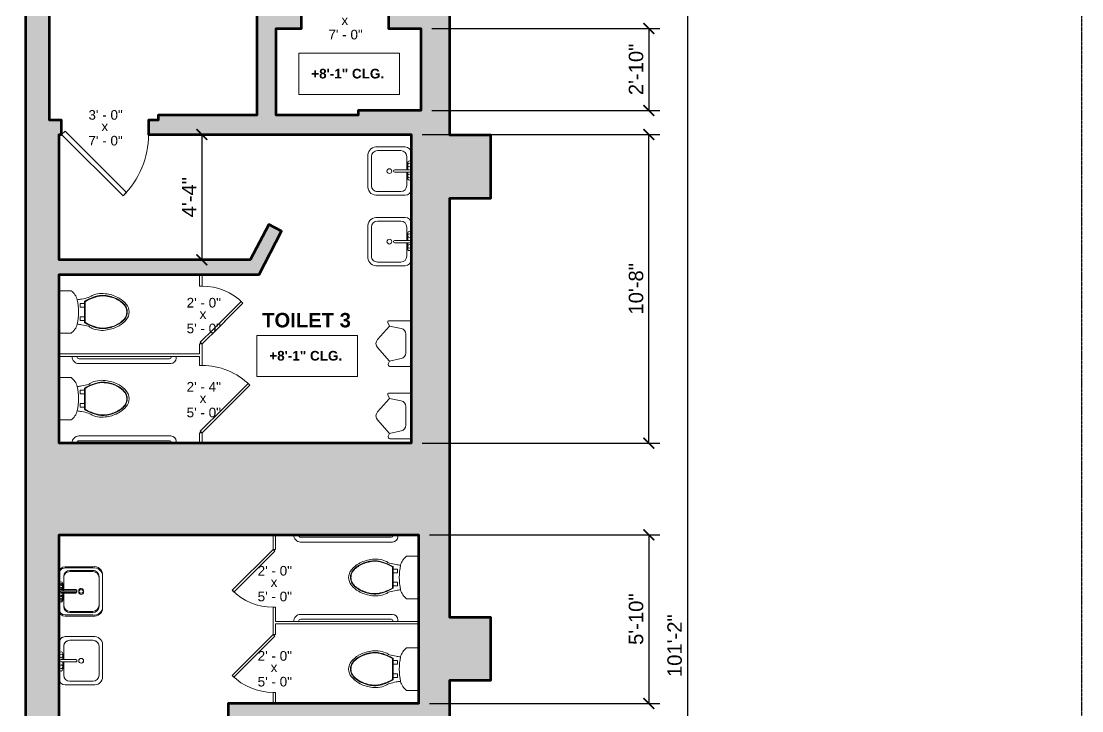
# Model space of a CAD drawing. Header units: inches. Extents: x -2078 to 106214, y -964 to 6385.
# Drawn here: x 48680.2 to 49119.9, y 4160.1 to 4446.1 of the extents above; entities that cross this region are included whole.
import ezdxf

# ---------------------------------------------------------------- set-up
doc = ezdxf.new("R2010")
doc.units = ezdxf.units.IN
doc.header["$MEASUREMENT"] = 0
doc.linetypes.add('HIDDEN2', pattern=[0.1875, 0.125, -0.0625])
for name, color, linetype, lineweight in [('A-ANNO', 2, 'Continuous', 5), ('A-ANNO-DIMS', 1, 'Continuous', 9), ('A-DETAIL-3', 40, 'Continuous', 15), ('A-DETL-THIN', 151, 'Continuous', 9), ('A-DOOR', 1, 'Continuous', 18), ('A-FIXT', 150, 'Continuous', 9), ('A-HIDDEN', 2, 'HIDDEN2', 18), ('A-WALL', 3, 'Continuous', 40)]:
    doc.layers.add(name, color=color, linetype=linetype, lineweight=lineweight)
doc.layers.add('A-HATCH', color=9, linetype='Continuous')
doc.styles.add('Arial_1', font='arial.ttf', dxfattribs={"height": 0.0625})
doc.styles.add('Arial_2', font='arial.ttf', dxfattribs={"height": 3})
doc.styles.add('Arial_B', font='arialbd.ttf', dxfattribs={"height": 4.5})
doc.styles.add('Arial_B_1', font='arialbd.ttf', dxfattribs={"height": 3})
doc.styles.add('JC', font='arial.ttf', dxfattribs={"height": 0.125})
doc.dimstyles.new('JC-DIMS', dxfattribs={"dimtxt": 0.125, "dimasz": 0.09375, "dimexe": 0.09375, "dimexo": 0.09375, "dimgap": 0.046875, "dimtad": 1, "dimdec": 1, "dimzin": 0, "dimdsep": 46, "dimlunit": 4, "dimtxsty": 'JC', "dimblk": 'ARCHTICK', "dimcen": 0.09, "dimclrd": 1, "dimclre": 1, "dimclrt": 256, "dimadec": 0, "dimazin": 0, "dimtfac": 1, "dimtdec": 1, "dimtofl": 0, "dimtmove": 1, "dimatfit": 3, "dimfxl": 1, "dimtolj": 1, "dimtzin": 0, "dimarcsym": 0})

# ---------------------------------------------------------------- blocks, each defined once
blk = doc.blocks.new('JC_DOOR_SINGLE PANEL - SINGLE DOOR-1469631-2-2nd Floor - Athletic Pavilion')
at = {"layer": 'A-DOOR', "lineweight": 30}
for p, q in [((-7.46, 28.46), (-8.87, 27.04)), ((-8.87, 27.04), (16.59, 1.59)), ((18, 3), (-7.46, 28.46)), ((16.59, 1.59), (18, 3))]:
    blk.add_line(p, q, dxfattribs=at)
at = {"layer": 'A-DOOR', "lineweight": 9}
blk.add_arc((18, 3), 36, 135, 180, dxfattribs=at)
blk = doc.blocks.new('Sink Vanity-Square - 20_ x 18_-669472-2-2nd Floor - Athletic Pavilion')
at = {"layer": 'A-FIXT'}
for p, q in [((-9.38, 4.59), (-9.38, -6.91)), ((0.12, 5.22), (-5.38, 5.22)), ((-2.88, 5.59), (0.12, 5.59)), ((0.12, 6.33), (0.12, 0.22)), ((1.12, 6.33), (1.12, 0.22)), ((1.12, 5.59), (3.62, 5.59)), ((6.62, 5.22), (1.12, 5.22)), ((10.62, -6.91), (10.62, 4.59)), ((-7.88, 2.72), (-7.88, -6.91)), ((9.12, -6.91), (9.12, 2.72)), ((-6.06, -10.91), (7.3, -10.91)), ((-5.38, -9.41), (6.62, -9.41))]:
    blk.add_line(p, q, dxfattribs=at)
for centre, radius, start, end in [((-6.88, 4.59), 2.5, 90, 180), ((-5.38, 2.72), 2.5, 90, 180), ((-2.88, 6.34), 0.75, 90, 270), ((-1.88, 6.34), 0.75, 360, 180), ((-1.88, 6.34), 0.75, 180, 0), ((0.62, 6.33), 0.5, 360, 180), ((2.62, 6.34), 0.75, 360, 180), ((2.62, 6.34), 0.75, 180, 360), ((3.62, 6.34), 0.75, 270, 90), ((6.62, 2.72), 2.5, 0, 90), ((8.12, 4.59), 2.5, 360, 90), ((0.62, 0.22), 0.5, 180, 0), ((0.62, -2), 1, 360, 180), ((0.62, -2), 1, 180, 0), ((-5.91, -7.4), 3.51, 171.8503, 267.5498), ((-5.38, -6.91), 2.5, 180, 270), ((6.62, -6.91), 2.5, 270, 0), ((7.15, -7.4), 3.51, 272.4502, 8.1497)]:
    blk.add_arc(centre, radius, start, end, dxfattribs=at)
blk = doc.blocks.new('BEST_Toilet-Floor_Mount-KOHLER-Cimarron-K-5310 - Not A Type-See Type Catalog-832360-2-2nd Floor - Athletic Pavilion')
at = {"layer": 'A-FIXT'}
for p, q in [((-8.81, -1), (-8.81, -5.97)), ((8.81, -5.97), (8.81, -1)), ((4.25, -11.48), (-4.3, -11.48)), ((4.25, -11.78), (-4.3, -11.78)), ((-3.52, -9.7), (-1.99, -9.7)), ((-3.52, -9.7), (-3.52, -11.48)), ((-1.99, -11.48), (-1.99, -9.7)), ((1.99, -9.7), (3.52, -9.7)), ((1.99, -9.7), (1.99, -11.48)), ((3.52, -11.48), (3.52, -9.7))]:
    blk.add_line(p, q, dxfattribs=at)
for centre, radius, start, end in [((-3.19, -1.64), 7.1, 217.5906, 254.5518), ((-23.44, -6.86), 18.43, 349.205, 354.9347), ((0.79, 24.01), 33.02, 259.7563, 268.6223), ((-0.79, 24.01), 33.02, 271.3777, 280.2437), ((3.19, -1.64), 7.1, 285.4482, 322.4094), ((23.44, -6.86), 18.43, 185.0653, 190.795), ((-7.65, -12.68), 1.75, 321.6816, 345.6648), ((-51.02, -1.6), 46.51, 345.6648, 349.205), ((-4.3, -11.77), 0.299, 90, 175.6962), ((4.25, -11.77), 0.299, 4.3025, 90), ((51.02, -1.6), 46.51, 190.795, 194.3352), ((7.65, -12.68), 1.75, 194.3352, 218.3184), ((3.26, -18.83), 10.9, 157.4214, 190.5786), ((-3.34, -16.09), 3.75, 141.6816, 157.4214), ((3.34, -16.09), 3.75, 22.5786, 38.3184), ((-3.26, -18.83), 10.9, 349.4214, 22.5786), ((6.84, -18.72), 14.45, 188.417, 209.583), ((-6.84, -18.72), 14.45, 330.417, 351.583), ((3.58, -20.57), 10.69, 209.583, 230.417), ((-3.58, -20.57), 10.69, 309.583, 330.417), ((0.06, -24.83), 5.17, 230.417, 269.359), ((-0.06, -24.83), 5.17, 270.641, 309.583)]:
    blk.add_arc(centre, radius, start, end, dxfattribs=at)
for centre, major_axis, ratio, start_param, end_param in [((14.76, -22.69), (-6.72, 21.01), 0.99726, 0.748253, 0.914402), ((-4.29, -11.92), (-0.144, 0), 0.998055, 4.719691, 5.772222), ((4.25, -11.92), (0.144, 0), 0.99807, 0.508647, 1.561187), ((-14.8, -22.7), (5.52, 21.36), 0.996876, 5.312572, 5.478562), ((2.53, -19.12), (-5.56, 7.41), 0.998758, 0.685563, 1.075947), ((10.53, -21.15), (-5.73, 16.58), 0.997479, 0.891055, 0.994325), ((-10.58, -21.15), (5.42, 16.69), 0.997344, 5.270344, 5.373801), ((-2.58, -19.12), (5.48, 7.47), 0.998725, 5.196526, 5.58692), ((10.16, -17.99), (-7.42, 15.32), 0.996871, 1.268614, 1.423842), ((-10.22, -17.99), (7.53, 15.27), 0.997058, 4.86643, 5.021783), ((5.05, -19.56), (-6.32, 9.77), 0.999003, 1.302763, 1.707421), ((-5.1, -19.56), (6.48, 9.66), 0.999368, 4.593631, 4.996279), ((5.41, -19.26), (-8.84, 8.28), 0.998783, 1.463765, 1.511024), ((-5.46, -19.26), (8.86, 8.26), 0.998854, 4.77451, 4.823535)]:
    blk.add_ellipse(centre, major_axis=major_axis, ratio=ratio, start_param=start_param, end_param=end_param, dxfattribs=at)
for points in [[(-4.59, -11.75), (-4.9, -12.29), (-5.45, -13.39), (-5.92, -14.53), (-6.13, -15.11)], [(6.08, -15.1), (5.87, -14.53), (5.4, -13.39), (4.85, -12.29), (4.54, -11.75)], [(-6.66, -16.86), (-6.81, -17.46), (-6.98, -18.68), (-6.92, -19.92), (-6.82, -20.53)], [(-6.13, -15.11), (-6.23, -15.4), (-6.42, -15.97), (-6.59, -16.56), (-6.66, -16.86)], [(6.61, -16.86), (6.54, -16.56), (6.37, -15.97), (6.18, -15.39), (6.08, -15.1)], [(6.78, -20.53), (6.87, -19.92), (6.93, -18.68), (6.76, -17.46), (6.61, -16.86)], [(-6.82, -20.53), (-6.76, -20.97), (-6.59, -21.84), (-6.36, -22.7), (-6.22, -23.13)], [(6.17, -23.13), (6.31, -22.7), (6.54, -21.84), (6.71, -20.97), (6.78, -20.53)], [(-6.22, -23.13), (-5.98, -23.89), (-5.35, -25.36), (-4.43, -26.68), (-3.91, -27.28)], [(3.87, -27.26), (4.39, -26.66), (5.3, -25.35), (5.93, -23.89), (6.17, -23.13)], [(-3.91, -27.28), (-3.84, -27.35), (-3.72, -27.5), (-3.59, -27.64), (-3.52, -27.71)]]:
    blk.add_open_spline(points, degree=3, dxfattribs=at)
for points, knots in [([(-3.51, -27.71), (-3.33, -27.9), (-2.95, -28.25), (-2.07, -28.82), (-0.94, -29.2), (0.37, -29.25), (1.33, -29.05), (2.06, -28.75), (2.57, -28.47), (3.05, -28.12), (3.33, -27.86), (3.47, -27.71)], [0, 0, 0, 0, 0.1, 0.2, 0.4, 0.55, 0.7, 0.775, 0.85, 0.925, 1, 1, 1, 1]), ([(-3.37, -27.58), (-3.2, -27.76), (-2.83, -28.09), (-2.19, -28.5), (-1.5, -28.79), (-0.53, -29.04), (0.73, -29.04), (1.93, -28.63), (2.78, -28.09), (3.15, -27.76), (3.32, -27.58)], [0, 0, 0, 0, 0.1, 0.2, 0.3, 0.4, 0.6, 0.8, 0.9, 1, 1, 1, 1]), ([(3.47, -27.71), (3.53, -27.64), (3.67, -27.49), (3.8, -27.34), (3.87, -27.26)], [-1.50814179, -1.50814179, -1.50814179, -1.50814179, -1.48416303, -1.45965057, -1.45965057, -1.45965057, -1.45965057])]:
    blk.add_open_spline(points, degree=3, knots=knots, dxfattribs=at)
blk = doc.blocks.new('JC_SINGLE DOOR-NO TRIM - SINGLE DOOR 2-1479172-2-2nd Floor - Athletic Pavilion')
at = {"layer": 'A-DOOR', "lineweight": 30}
for p, q in [((-4.97, 17.47), (-5.68, 16.76)), ((-5.68, 16.76), (11.29, -0.21)), ((12, 0.5), (-4.97, 17.47)), ((11.29, -0.21), (12, 0.5))]:
    blk.add_line(p, q, dxfattribs=at)
at = {"layer": 'A-DOOR', "lineweight": 9}
blk.add_arc((12, 0.5), 24, 135, 180, dxfattribs=at)
blk = doc.blocks.new('JC_SINGLE DOOR-NO TRIM - SINGLE DOOR 2-1565039-2-2nd Floor - Athletic Pavilion')
at = {"layer": 'A-DOOR', "lineweight": 30}
for p, q in [((-5.8, 20.3), (-6.51, 19.59)), ((-6.51, 19.59), (13.29, -0.21)), ((14, 0.5), (-5.8, 20.3)), ((13.29, -0.21), (14, 0.5))]:
    blk.add_line(p, q, dxfattribs=at)
at = {"layer": 'A-DOOR', "lineweight": 9}
blk.add_arc((14, 0.5), 28, 135, 180, dxfattribs=at)
blk = doc.blocks.new('_ArchTick')
at = {"color": 0, "linetype": 'ByBlock', "const_width": 0.15}
blk.add_lwpolyline([(-0.5, -0.5), (0.5, 0.5)], dxfattribs=at)
blk = doc.blocks.new('*D1970')
at = {"layer": 'A-ANNO-DIMS', "color": 1, "lineweight": -2, "transparency": 16777216}
for p, q in [((48850.42, 4443.06), (48944.93, 4443.06)), ((48940.43, 4443.06), (48940.43, 4409.06)), ((48850.42, 4409.06), (48944.93, 4409.06))]:
    blk.add_line(p, q, dxfattribs=at)
at = {"layer": 'Defpoints', "color": 0, "transparency": 16777216}
for p in [(48845.92, 4443.06), (48845.92, 4409.06), (48940.43, 4409.06)]:
    blk.add_point(p, dxfattribs=at)
at = {"layer": 'A-ANNO-DIMS', "color": 1, "lineweight": -2, "transparency": 16777216, "xscale": 4.5, "yscale": 4.5, "zscale": 4.5}
for p, rotation in [((48940.43, 4443.06), 90), ((48940.43, 4409.06), 270)]:
    blk.add_blockref('_ArchTick', p, dxfattribs=dict(at, rotation=rotation))
at = {"layer": 'A-ANNO-DIMS', "color": 2, "transparency": 16777216, "insert": (48935.12, 4426.06), "char_height": 6, "width": 0.4874, "attachment_point": 5, "rotation": 90, "style": 'JC'}
blk.add_mtext('\\A1;2\'-10"', dxfattribs=at)
blk = doc.blocks.new('*D1974')
at = {"layer": 'A-ANNO-DIMS', "color": 1, "lineweight": -2, "transparency": 16777216}
for p, q in [((48846.42, 4399.06), (48944.93, 4399.06)), ((48940.43, 4271.06), (48940.43, 4399.06)), ((48846.42, 4271.06), (48944.93, 4271.06))]:
    blk.add_line(p, q, dxfattribs=at)
at = {"layer": 'Defpoints', "color": 0, "transparency": 16777216}
for p in [(48841.92, 4399.06), (48940.43, 4399.06), (48841.92, 4271.06)]:
    blk.add_point(p, dxfattribs=at)
at = {"layer": 'A-ANNO-DIMS', "color": 1, "lineweight": -2, "transparency": 16777216, "xscale": 4.5, "yscale": 4.5, "zscale": 4.5}
for p, rotation in [((48940.43, 4399.06), 90), ((48940.43, 4271.06), 270)]:
    blk.add_blockref('_ArchTick', p, dxfattribs=dict(at, rotation=rotation))
at = {"layer": 'A-ANNO-DIMS', "color": 2, "transparency": 16777216, "insert": (48935.12, 4335.06), "char_height": 6, "width": 0.4874, "attachment_point": 5, "rotation": 90, "style": 'JC'}
blk.add_mtext('\\A1;10\'-8"', dxfattribs=at)
blk = doc.blocks.new('*D1992')
at = {"layer": 'A-ANNO-DIMS', "color": 1, "lineweight": -2, "transparency": 16777216}
for p, q in [((48850.42, 4794.06), (48960.93, 4794.06)), ((48956.43, 4794.06), (48956.43, 3580.06)), ((48850.42, 3580.06), (48960.93, 3580.06))]:
    blk.add_line(p, q, dxfattribs=at)
at = {"layer": 'Defpoints', "color": 0, "transparency": 16777216}
for p in [(48845.92, 4794.06), (48845.92, 3580.06), (48956.43, 3580.06)]:
    blk.add_point(p, dxfattribs=at)
at = {"layer": 'A-ANNO-DIMS', "color": 1, "lineweight": -2, "transparency": 16777216, "xscale": 4.5, "yscale": 4.5, "zscale": 4.5}
for p, rotation in [((48956.43, 4794.06), 90), ((48956.43, 3580.06), 270)]:
    blk.add_blockref('_ArchTick', p, dxfattribs=dict(at, rotation=rotation))
at = {"layer": 'A-ANNO-DIMS', "color": 2, "transparency": 16777216, "insert": (48951.12, 4187.06), "char_height": 6, "width": 0.5739, "attachment_point": 5, "rotation": 90, "style": 'JC'}
blk.add_mtext('\\A1;101\'-2"', dxfattribs=at)
blk = doc.blocks.new('JC- existing door Tag_quad - JC- existing door Tag_quad-839775-2-2nd Floor - Athletic Pavilion')
at = {"layer": 'A-ANNO', "insert": (-0.0234, 0.0378), "char_height": 0.0625, "width": 0.0505, "attachment_point": 1, "style": 'Arial_1', "bg_fill": 3, "box_fill_scale": 1.25, "bg_fill_color": 256, "bg_fill_true_color": 13158600, "bg_fill_transparency": 0}
blk.add_mtext('x', dxfattribs=at)
blk = doc.blocks.new('*D1996')
at = {"layer": 'A-ANNO-DIMS', "color": 1, "lineweight": -2, "transparency": 16777216}
for p, q in [((48849.42, 4233.06), (48944.93, 4233.06)), ((48940.43, 4233.06), (48940.43, 4163.06)), ((48849.42, 4163.06), (48944.93, 4163.06))]:
    blk.add_line(p, q, dxfattribs=at)
at = {"layer": 'Defpoints', "color": 0, "transparency": 16777216}
for p in [(48844.92, 4233.06), (48844.92, 4163.06), (48940.43, 4163.06)]:
    blk.add_point(p, dxfattribs=at)
at = {"layer": 'A-ANNO-DIMS', "color": 1, "lineweight": -2, "transparency": 16777216, "xscale": 4.5, "yscale": 4.5, "zscale": 4.5}
for p, rotation in [((48940.43, 4233.06), 90), ((48940.43, 4163.06), 270)]:
    blk.add_blockref('_ArchTick', p, dxfattribs=dict(at, rotation=rotation))
at = {"layer": 'A-ANNO-DIMS', "color": 2, "transparency": 16777216, "insert": (48935.12, 4198.06), "char_height": 6, "width": 0.4874, "attachment_point": 5, "rotation": 90, "style": 'JC'}
blk.add_mtext('\\A1;5\'-10"', dxfattribs=at)
blk = doc.blocks.new('*D1998')
at = {"layer": 'A-ANNO-DIMS', "color": 1, "lineweight": -2, "transparency": 16777216}
for p, q in [((48756.21, 4399.06), (48750.55, 4399.06)), ((48755.05, 4399.06), (48755.05, 4347.06)), ((48756.21, 4347.06), (48750.55, 4347.06))]:
    blk.add_line(p, q, dxfattribs=at)
at = {"layer": 'Defpoints', "color": 0, "transparency": 16777216}
for p in [(48760.71, 4399.06), (48755.05, 4347.06), (48760.71, 4347.06)]:
    blk.add_point(p, dxfattribs=at)
at = {"layer": 'A-ANNO-DIMS', "color": 1, "lineweight": -2, "transparency": 16777216, "xscale": 4.5, "yscale": 4.5, "zscale": 4.5}
for p, rotation in [((48755.05, 4399.06), 90), ((48755.05, 4347.06), 270)]:
    blk.add_blockref('_ArchTick', p, dxfattribs=dict(at, rotation=rotation))
at = {"layer": 'A-ANNO-DIMS', "color": 2, "transparency": 16777216, "insert": (48749.8, 4373.06), "char_height": 6, "width": 0.4008, "attachment_point": 5, "rotation": 90, "style": 'JC'}
blk.add_mtext('\\A1;4\'-4"', dxfattribs=at)

msp = doc.modelspace()

# ---------------------------------------------------------------- linework, layer by layer
at = {"layer": 'A-ANNO', "flags": 128}
for points in [[(48795.31, 4432.766), (48837.046, 4432.766), (48837.046, 4415.697), (48795.31, 4415.697)], [(48777.912, 4315.766), (48819.648, 4315.766), (48819.648, 4298.697), (48777.912, 4298.697)]]:
    msp.add_lwpolyline(points, close=True, dxfattribs=at)
at = {"layer": 'A-DETAIL-3'}
msp.add_line((48681.923, 4405.059), (48681.923, 4434.059), dxfattribs=at)
at = {"layer": 'A-DETL-THIN'}
for p, q in [((48754.139, 4336.184), (48754.139, 4341.059)), ((48755.139, 4341.059), (48755.139, 4336.184)), ((48754.139, 4336.184), (48755.139, 4336.184)), ((48754.139, 4308.059), (48754.139, 4312.184)), ((48755.139, 4312.184), (48754.139, 4312.184)), ((48755.139, 4312.184), (48755.139, 4303.309)), ((48695.923, 4308.059), (48754.139, 4308.059)), ((48754.139, 4307.059), (48695.923, 4307.059)), ((48703.322, 4306.974), (48701.325, 4306.974)), ((48741.692, 4306.059), (48704.188, 4306.059)), ((48744.409, 4306.974), (48742.409, 4306.974)), ((48742.409, 4306.974), (48742.409, 4306.776)), ((48744.409, 4306.317), (48744.409, 4306.974)), ((48754.139, 4303.309), (48754.139, 4307.059)), ((48704.07, 4304.059), (48742.151, 4304.059)), ((48754.139, 4303.309), (48755.139, 4303.309)), ((48754.139, 4271.059), (48754.139, 4275.309)), ((48755.139, 4275.309), (48754.139, 4275.309)), ((48755.139, 4275.309), (48755.139, 4271.059)), ((48701.325, 4271.144), (48703.322, 4271.144)), ((48742.151, 4274.059), (48704.07, 4274.059)), ((48704.188, 4272.059), (48741.692, 4272.059)), ((48742.409, 4271.342), (48742.409, 4271.144)), ((48742.409, 4271.144), (48744.409, 4271.144)), ((48744.409, 4271.144), (48744.409, 4271.801)), ((48784.584, 4226.997), (48784.584, 4233.059)), ((48785.584, 4233.059), (48785.584, 4226.997)), ((48795.233, 4232.974), (48793.236, 4232.974)), ((48833.603, 4232.059), (48796.099, 4232.059)), ((48836.32, 4232.974), (48834.32, 4232.974)), ((48834.32, 4232.974), (48834.32, 4232.776)), ((48836.32, 4232.317), (48836.32, 4232.974)), ((48784.584, 4226.997), (48785.584, 4226.997)), ((48795.981, 4230.059), (48834.062, 4230.059)), ((48834.062, 4200.059), (48795.981, 4200.059)), ((48785.584, 4197.059), (48844.923, 4197.059)), ((48844.923, 4196.059), (48785.584, 4196.059)), ((48785.584, 4196.059), (48785.584, 4191.686)), ((48793.236, 4197.144), (48795.233, 4197.144)), ((48796.099, 4198.059), (48833.603, 4198.059)), ((48834.32, 4197.342), (48834.32, 4197.144)), ((48834.32, 4197.144), (48836.32, 4197.144)), ((48836.32, 4197.144), (48836.32, 4197.801)), ((48784.584, 4191.686), (48785.584, 4191.686)), ((48784.584, 4163.107), (48785.584, 4163.107))]:
    msp.add_line(p, q, dxfattribs=at)
for centre, radius, start, end in [((48704.07, 4306.809), 2.75, 176.55367, 270), ((48704.188, 4306.927), 0.868, 176.84383, 270), ((48741.692, 4306.776), 0.717, 270, 0), ((48742.151, 4306.317), 2.258, 270, 0), ((48704.07, 4271.309), 2.75, 90, 183.44633), ((48704.188, 4271.191), 0.868, 90, 183.15617), ((48741.692, 4271.342), 0.717, 0, 90), ((48742.151, 4271.801), 2.258, 0, 90), ((48795.981, 4232.809), 2.75, 176.55367, 270), ((48796.099, 4232.927), 0.868, 176.84383, 270), ((48833.603, 4232.776), 0.717, 270, 0), ((48834.062, 4232.317), 2.258, 270, 0), ((48795.981, 4197.309), 2.75, 90, 183.44633), ((48834.062, 4197.801), 2.258, 0, 90), ((48796.099, 4197.191), 0.868, 90, 183.15617), ((48833.603, 4197.342), 0.717, 360, 90)]:
    msp.add_arc(centre, radius, start, end, dxfattribs=at)
at = {"layer": 'A-FIXT'}
for p, q in [((48832.931, 4319.617), (48827.9, 4314.03)), ((48832.218, 4321.13), (48832.931, 4319.617)), ((48841.904, 4321.843), (48832.67, 4321.843)), ((48832.931, 4319.617), (48837.752, 4318.592)), ((48841.904, 4302.871), (48841.904, 4321.843)), ((48839.642, 4316.258), (48839.642, 4308.456)), ((48827.9, 4310.684), (48832.931, 4305.097)), ((48832.931, 4305.097), (48837.752, 4306.122)), ((48832.931, 4305.097), (48832.386, 4303.94)), ((48833.064, 4302.871), (48841.904, 4302.871)), ((48832.931, 4289.617), (48827.9, 4284.03)), ((48832.218, 4291.13), (48832.931, 4289.617)), ((48841.904, 4291.843), (48832.67, 4291.843)), ((48832.931, 4289.617), (48837.752, 4288.592)), ((48841.904, 4272.871), (48841.904, 4291.843)), ((48839.642, 4286.258), (48839.642, 4278.456)), ((48827.9, 4280.684), (48832.931, 4275.097)), ((48832.931, 4275.097), (48832.386, 4273.94)), ((48832.931, 4275.097), (48837.752, 4276.122)), ((48833.064, 4272.871), (48841.904, 4272.871))]:
    msp.add_line(p, q, dxfattribs=at)
for centre, radius, start, end in [((48832.67, 4321.343), 0.5, 90, 205.22465), ((48837.256, 4316.258), 2.387, 0, 78), ((48829.758, 4312.357), 2.5, 138, 222), ((48837.256, 4308.456), 2.387, 282, 0), ((48833.064, 4303.621), 0.75, 154.77535, 270), ((48832.67, 4291.343), 0.5, 90, 205.22465), ((48837.256, 4286.258), 2.387, 0, 78), ((48829.758, 4282.357), 2.5, 138, 222), ((48837.256, 4278.456), 2.387, 282, 0), ((48833.064, 4273.621), 0.75, 154.77535, 270)]:
    msp.add_arc(centre, radius, start, end, dxfattribs=at)
at = {"layer": 'A-WALL', "lineweight": 60}
for points in [[(48857.923, 4070.464), (48857.923, 4172.73), (48874.923, 4172.73), (48874.923, 4198.73), (48857.923, 4198.73), (48857.923, 4372.73), (48874.923, 4372.73), (48874.923, 4398.73), (48857.923, 4398.73), (48857.923, 4572.73)], [(48681.923, 4530.059), (48681.923, 3944.247)]]:
    msp.add_lwpolyline(points, dxfattribs=at)

# ---------------------------------------------------------------- block references
at = {"layer": 'A-FIXT'}
for name, p, rotation in [('Sink Vanity-Square - 20_ x 18_-669472-2-2nd Floor - Athletic Pavilion', (48834.83, 4384.515), 269.9999999999999), ('Sink Vanity-Square - 20_ x 18_-669472-2-2nd Floor - Athletic Pavilion', (48834.83, 4355.265), 269.9999999999999), ('BEST_Toilet-Floor_Mount-KOHLER-Cimarron-K-5310 - Not A Type-See Type Catalog-832360-2-2nd Floor - Athletic Pavilion', (48694.923, 4325.481), 89.9999999999995), ('BEST_Toilet-Floor_Mount-KOHLER-Cimarron-K-5310 - Not A Type-See Type Catalog-832360-2-2nd Floor - Athletic Pavilion', (48694.923, 4289.481), 89.9999999999995), ('BEST_Toilet-Floor_Mount-KOHLER-Cimarron-K-5310 - Not A Type-See Type Catalog-832360-2-2nd Floor - Athletic Pavilion', (48845.923, 4215.342), 269.9999999999997), ('Sink Vanity-Square - 20_ x 18_-669472-2-2nd Floor - Athletic Pavilion', (48703.015, 4209.189), 90.00000000000024), ('Sink Vanity-Square - 20_ x 18_-669472-2-2nd Floor - Athletic Pavilion', (48703.015, 4208.689), 89.9999999999996), ('Sink Vanity-Square - 20_ x 18_-669472-2-2nd Floor - Athletic Pavilion', (48703.015, 4180.189), 90.00000000000024), ('Sink Vanity-Square - 20_ x 18_-669472-2-2nd Floor - Athletic Pavilion', (48703.015, 4180.189), 89.9999999999996), ('BEST_Toilet-Floor_Mount-KOHLER-Cimarron-K-5310 - Not A Type-See Type Catalog-832360-2-2nd Floor - Athletic Pavilion', (48845.923, 4177.342), 269.9999999999997)]:
    msp.add_blockref(name, p, dxfattribs=dict(at, rotation=rotation))

# ---------------------------------------------------------------- texts
at = {"layer": 'A-ANNO', "char_height": 4, "width": 17.978, "attachment_point": 1, "style": 'Arial_2', "bg_fill": 3, "box_fill_scale": 1.25, "bg_fill_color": 256, "bg_fill_true_color": 13158600, "bg_fill_transparency": 0}
for s, insert in [('7\' - 0"', (48807.548, 4442.515)), ('3\' - 0"', (48708.037, 4409.196)), ('7\' - 0"', (48708.037, 4398.515)), ('2\' - 0"', (48748.753, 4331.321)), ('5\' - 0"', (48748.753, 4320.64)), ('2\' - 4"', (48748.753, 4296.446)), ('5\' - 0"', (48748.753, 4285.765)), ('2\' - 0"', (48778.198, 4220.135)), ('5\' - 0"', (48778.198, 4209.453)), ('2\' - 0"', (48778.198, 4184.823)), ('5\' - 0"', (48778.198, 4174.142))]:
    msp.add_mtext(s, dxfattribs=dict(at, insert=insert))
at = {"layer": 'A-ANNO', "attachment_point": 1}
for s, insert, char_height, width, style in [('+8\'-1" CLG.', (48800.43, 4426.312), 4, 37.976, 'Arial_B_1'), ('TOILET 3', (48780.075, 4325.072), 6, 45.248, 'Arial_B'), ('+8\'-1" CLG.', (48783.032, 4309.312), 4, 37.976, 'Arial_B_1')]:
    msp.add_mtext(s, dxfattribs=dict(at, insert=insert, char_height=char_height, width=width, style=style))

# ---------------------------------------------------------------- dimensions: what is measured, and where the dimension line sits
at = {"layer": 'A-ANNO-DIMS'}
for base, p1, p2, picture, middle in [((48956.435, 3580.059), (48845.923, 4794.059), (48845.923, 3580.059), '*D1992', (48951.121, 4187.059)), ((48940.435, 4409.059), (48845.923, 4443.059), (48845.923, 4409.059), '*D1970', (48935.121, 4426.059)), ((48755.053, 4347.059), (48760.71, 4399.059), (48760.71, 4347.059), '*D1998', (48749.803, 4373.059)), ((48940.435, 4399.059), (48841.923, 4271.059), (48841.923, 4399.059), '*D1974', (48935.121, 4335.059)), ((48940.435, 4163.059), (48844.923, 4233.059), (48844.923, 4163.059), '*D1996', (48935.121, 4198.059))]:
    dim = msp.add_linear_dim(base=base, p1=p1, p2=p2, angle=90, dimstyle='JC-DIMS', override={"dimclrt": 2}, dxfattribs=at)
    dim.commit()
    dim.dimension.update_dxf_attribs({"geometry": picture, "text_midpoint": middle})

# ---------------------------------------------------------------- next in the draw order: linework, layer by layer
at = {"layer": 'A-DETL-THIN'}
for p, q in [((48784.584, 4191.686), (48784.584, 4202.997)), ((48785.584, 4202.997), (48784.584, 4202.997)), ((48785.584, 4202.997), (48785.584, 4197.059)), ((48784.584, 4163.107), (48784.584, 4167.686)), ((48785.584, 4167.686), (48784.584, 4167.686)), ((48785.584, 4167.686), (48785.584, 4163.107))]:
    msp.add_line(p, q, dxfattribs=at)

# ---------------------------------------------------------------- next in the draw order: block references
at = {"layer": 'A-ANNO', "xscale": 64, "yscale": 64, "zscale": 64}
msp.add_blockref('JC- existing door Tag_quad - JC- existing door Tag_quad-839775-2-2nd Floor - Athletic Pavilion', (48814.434, 4446.059), dxfattribs=at)
at = {"layer": 'A-DOOR'}
for name, p, rotation in [('JC_DOOR_SINGLE PANEL - SINGLE DOOR-1469631-2-2nd Floor - Athletic Pavilion', (48714.923, 4402.059), 180), ('JC_SINGLE DOOR-NO TRIM - SINGLE DOOR 2-1479172-2-2nd Floor - Athletic Pavilion', (48754.639, 4324.184), 269.9999999999998), ('JC_SINGLE DOOR-NO TRIM - SINGLE DOOR 2-1565039-2-2nd Floor - Athletic Pavilion', (48754.639, 4289.309), 269.9999999999998), ('JC_SINGLE DOOR-NO TRIM - SINGLE DOOR 2-1479172-2-2nd Floor - Athletic Pavilion', (48785.084, 4214.997), 90), ('JC_SINGLE DOOR-NO TRIM - SINGLE DOOR 2-1479172-2-2nd Floor - Athletic Pavilion', (48785.084, 4179.686), 90)]:
    msp.add_blockref(name, p, dxfattribs=dict(at, rotation=rotation))

# ---------------------------------------------------------------- next in the draw order: linework, layer by layer
at = {"layer": 'A-WALL', "lineweight": 60}
msp.add_lwpolyline([(48832.434, 4449.059), (48832.434, 4443.059), (48845.923, 4443.059), (48845.923, 4409.059), (48819.923, 4409.059), (48819.923, 4407.059), (48785.923, 4407.059), (48785.923, 4443.059), (48796.434, 4443.059), (48796.434, 4449.059)], dxfattribs=at)

# ---------------------------------------------------------------- next in the draw order: block references
at = {"layer": 'A-ANNO', "xscale": 64, "yscale": 64, "zscale": 64}
for p in [(48714.923, 4402.059), (48755.639, 4324.184), (48755.639, 4289.309), (48785.084, 4212.997), (48785.084, 4177.686)]:
    msp.add_blockref('JC- existing door Tag_quad - JC- existing door Tag_quad-839775-2-2nd Floor - Athletic Pavilion', p, dxfattribs=at)

# ---------------------------------------------------------------- next in the draw order: hatches: boundary and pattern name
at = {"layer": 'A-HATCH'}
h = msp.add_hatch(color=256, dxfattribs=at)
h.dxf.hatch_style = 1
h.paths.add_polyline_path([(48692.923, 4530.059), (48692.923, 4530.224), (48684.923, 4530.224), (48684.923, 4530.059), (48681.923, 4530.059), (48681.923, 3944.247), (48691.923, 3944.247), (48691.923, 3979.247), (48695.923, 3979.247), (48695.923, 4097.059), (48803.923, 4097.059), (48803.923, 4104.059), (48695.923, 4104.059), (48695.923, 4233.059), (48844.923, 4233.059), (48844.923, 4163.059), (48765.923, 4163.059), (48765.923, 4157.059), (48844.923, 4157.059), (48844.923, 4104.059), (48839.923, 4104.059), (48839.923, 4097.059), (48849.923, 4097.059), (48849.923, 4070.464), (48857.923, 4070.464), (48857.923, 4172.73), (48874.923, 4172.73), (48874.923, 4198.73), (48857.923, 4198.73), (48857.923, 4372.73), (48874.923, 4372.73), (48874.923, 4398.73), (48857.923, 4398.73), (48857.923, 4572.73), (48874.923, 4572.73), (48874.923, 4598.73), (48857.923, 4598.73), (48857.923, 4830.059), (48845.923, 4830.059), (48845.923, 4794.059), (48842.923, 4794.059), (48842.923, 4786.059), (48849.923, 4786.059), (48849.923, 4684.059), (48848.423, 4684.059), (48848.423, 4678.059), (48849.923, 4678.059), (48849.923, 4449.059), (48832.434, 4449.059), (48832.434, 4443.059), (48845.923, 4443.059), (48845.923, 4409.059), (48819.923, 4409.059), (48819.923, 4407.059), (48785.923, 4407.059), (48785.923, 4443.059), (48796.434, 4443.059), (48796.434, 4449.059), (48785.923, 4449.059), (48785.923, 4451.72), (48777.923, 4451.72), (48777.923, 4407.059), (48736.923, 4407.059), (48736.923, 4405.059), (48732.923, 4405.059), (48732.923, 4399.059), (48841.923, 4399.059), (48841.923, 4271.059), (48695.923, 4271.059), (48695.923, 4341.059), (48778.8, 4341.059), (48788.146, 4358.979), (48782.826, 4361.753), (48775.162, 4347.059), (48695.923, 4347.059), (48695.923, 4399.059), (48696.923, 4399.059), (48696.923, 4405.059), (48691.923, 4405.059), (48691.923, 4530.059)])

# ---------------------------------------------------------------- next in the draw order: linework, layer by layer
at = {"layer": 'A-HIDDEN', "lineweight": 30}
msp.add_lwpolyline([(47224.948, 3531.059), (49119.923, 3531.059), (49119.923, 4839.059), (47224.948, 4839.059)], close=True, dxfattribs=at)
at = {"layer": 'A-WALL', "lineweight": 60}
for points in [[(48777.923, 4451.72), (48777.923, 4407.059), (48736.923, 4407.059), (48736.923, 4405.059), (48732.923, 4405.059), (48732.923, 4399.059), (48841.923, 4399.059), (48841.923, 4271.059), (48695.923, 4271.059), (48695.923, 4341.059), (48778.8, 4341.059), (48788.146, 4358.979), (48782.826, 4361.753), (48775.162, 4347.059), (48695.923, 4347.059), (48695.923, 4399.059), (48696.923, 4399.059), (48696.923, 4405.059), (48691.923, 4405.059), (48691.923, 4530.059)], [(48695.923, 4104.059), (48695.923, 4233.059), (48844.923, 4233.059), (48844.923, 4163.059), (48765.923, 4163.059), (48765.923, 4157.059)]]:
    msp.add_lwpolyline(points, dxfattribs=at)

doc.saveas('drawing.dxf')
